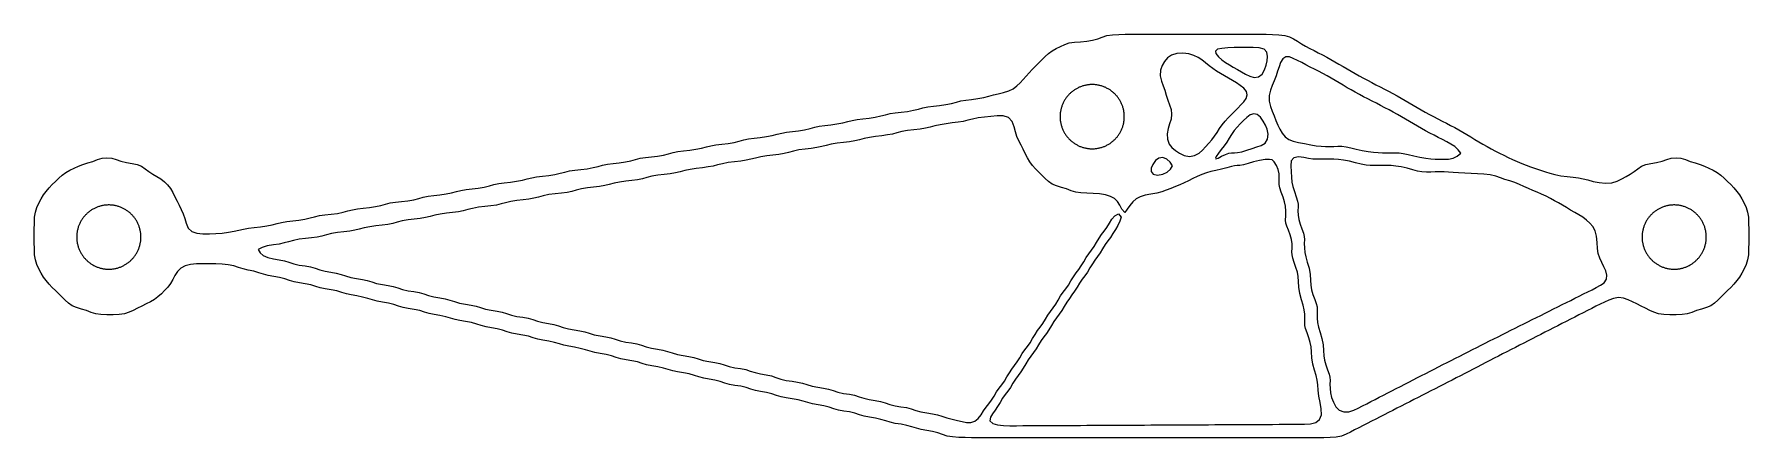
# Model space of a CAD drawing. Header units: millimetres. Extents: x 2.3 to 87.7, y 0 to 20.1.
import ezdxf

# ---------------------------------------------------------------- set-up
doc = ezdxf.new("R2010")
doc.units = ezdxf.units.MM

msp = doc.modelspace()

# ---------------------------------------------------------------- linework, layer by layer
for points in [[(87.711, 9.418), (87.696, 9.119), (87.655, 8.858), (87.58, 8.632), (87.482, 8.418), (87.375, 8.206), (87.259, 8.008), (87.124, 7.828), (86.973, 7.658), (86.815, 7.494), (86.655, 7.334), (86.496, 7.174), (86.335, 7.015), (86.172, 6.856), (86.002, 6.706), (85.82, 6.58), (85.61, 6.486), (85.365, 6.412), (85.113, 6.334), (84.881, 6.247), (84.653, 6.174), (84.391, 6.134), (84.093, 6.119), (83.78, 6.119), (83.481, 6.134), (83.22, 6.175), (82.994, 6.25), (82.78, 6.348), (82.565, 6.453), (82.354, 6.559), (82.141, 6.666), (81.927, 6.772), (81.712, 6.873), (81.482, 6.953), (81.227, 6.982), (80.974, 6.946), (80.746, 6.863), (80.531, 6.762), (80.315, 6.656), (80.103, 6.549), (79.891, 6.442), (79.678, 6.335), (79.467, 6.227), (79.256, 6.12), (79.042, 6.012), (78.831, 5.905), (78.62, 5.797), (78.407, 5.69), (78.197, 5.582), (77.986, 5.474), (77.773, 5.366), (77.562, 5.259), (77.351, 5.15), (77.139, 5.042), (76.929, 4.935), (76.718, 4.826), (76.506, 4.718), (76.296, 4.61), (76.085, 4.501), (75.873, 4.393), (75.664, 4.285), (75.453, 4.176), (75.241, 4.067), (75.032, 3.96), (74.821, 3.85), (74.61, 3.741), (74.402, 3.634), (74.19, 3.524), (73.979, 3.415), (73.772, 3.308), (73.561, 3.198), (73.35, 3.089), (73.143, 2.982), (72.932, 2.874), (72.72, 2.764), (72.511, 2.657), (72.299, 2.548), (72.087, 2.439), (71.879, 2.332), (71.666, 2.223), (71.454, 2.114), (71.245, 2.007), (71.033, 1.899), (70.821, 1.79), (70.612, 1.683), (70.399, 1.575), (70.187, 1.466), (69.977, 1.359), (69.765, 1.252), (69.553, 1.143), (69.343, 1.036), (69.13, 0.929), (68.918, 0.821), (68.708, 0.713), (68.496, 0.605), (68.285, 0.496), (68.077, 0.388), (67.869, 0.278), (67.658, 0.171), (67.429, 0.083), (67.161, 0.029), (66.859, 0.007), (66.543, 0.001), (66.223, 0), (65.904, 0), (65.585, 0), (65.266, 0), (64.947, 0), (64.628, 0), (64.309, 0), (63.989, 0), (63.67, 0), (63.351, 0), (63.032, 0), (62.713, 0), (62.394, 0), (62.074, 0), (61.755, 0), (61.436, 0), (61.117, 0), (60.798, 0), (60.479, 0), (60.16, 0), (59.84, 0), (59.521, 0), (59.202, 0), (58.883, 0), (58.564, 0), (58.245, 0), (57.926, 0), (57.606, 0), (57.287, 0), (56.968, 0), (56.649, 0), (56.33, 0), (56.011, 0), (55.691, 0), (55.372, 0), (55.053, 0), (54.734, 0), (54.415, 0), (54.096, 0), (53.777, 0), (53.457, 0), (53.138, 0), (52.819, 0), (52.5, 0), (52.181, 0), (51.862, 0), (51.543, 0), (51.223, 0), (50.904, 0), (50.585, 0), (50.266, 0), (49.947, 0), (49.628, 0), (49.309, 0), (48.989, 0.001), (48.67, 0.005), (48.353, 0.015), (48.046, 0.039), (47.77, 0.085), (47.533, 0.156), (47.306, 0.238), (47.049, 0.311), (46.762, 0.365), (46.485, 0.413), (46.245, 0.471), (46.021, 0.542), (45.768, 0.614), (45.479, 0.671), (45.19, 0.717), (44.94, 0.769), (44.717, 0.838), (44.476, 0.914), (44.196, 0.975), (43.904, 1.018), (43.641, 1.066), (43.411, 1.136), (43.177, 1.217), (42.91, 1.284), (42.623, 1.331), (42.356, 1.379), (42.123, 1.446), (41.893, 1.525), (41.629, 1.594), (41.34, 1.644), (41.065, 1.692), (40.827, 1.752), (40.601, 1.824), (40.345, 1.894), (40.053, 1.945), (39.759, 1.982), (39.5, 2.03), (39.273, 2.103), (39.037, 2.185), (38.765, 2.251), (38.479, 2.297), (38.219, 2.346), (37.99, 2.416), (37.755, 2.497), (37.486, 2.563), (37.199, 2.609), (36.934, 2.657), (36.702, 2.726), (36.47, 2.805), (36.205, 2.873), (35.917, 2.923), (35.644, 2.97), (35.408, 3.032), (35.181, 3.106), (34.922, 3.176), (34.629, 3.232), (34.343, 3.279), (34.099, 3.333), (33.879, 3.4), (33.635, 3.473), (33.349, 3.533), (33.058, 3.579), (32.8, 3.629), (32.573, 3.698), (32.336, 3.776), (32.063, 3.84), (31.773, 3.885), (31.507, 3.933), (31.274, 4.001), (31.043, 4.081), (30.779, 4.149), (30.49, 4.199), (30.217, 4.246), (29.98, 4.308), (29.753, 4.382), (29.495, 4.453), (29.204, 4.509), (28.918, 4.556), (28.673, 4.61), (28.453, 4.678), (28.209, 4.752), (27.924, 4.812), (27.633, 4.858), (27.377, 4.908), (27.151, 4.977), (26.913, 5.056), (26.638, 5.119), (26.349, 5.164), (26.084, 5.211), (25.852, 5.28), (25.62, 5.361), (25.354, 5.429), (25.066, 5.478), (24.795, 5.525), (24.56, 5.588), (24.331, 5.663), (24.072, 5.734), (23.78, 5.788), (23.497, 5.835), (23.254, 5.89), (23.033, 5.96), (22.786, 6.032), (22.499, 6.092), (22.209, 6.138), (21.956, 6.189), (21.731, 6.258), (21.492, 6.335), (21.215, 6.397), (20.924, 6.441), (20.659, 6.489), (20.428, 6.558), (20.195, 6.639), (19.93, 6.707), (19.642, 6.755), (19.373, 6.803), (19.138, 6.867), (18.909, 6.944), (18.648, 7.013), (18.358, 7.067), (18.078, 7.114), (17.837, 7.171), (17.614, 7.242), (17.363, 7.314), (17.075, 7.372), (16.786, 7.419), (16.535, 7.471), (16.313, 7.539), (16.072, 7.613), (15.791, 7.675), (15.5, 7.72), (15.236, 7.768), (15.005, 7.837), (14.772, 7.916), (14.505, 7.983), (14.216, 8.032), (13.947, 8.079), (13.712, 8.143), (13.483, 8.221), (13.225, 8.295), (12.949, 8.356), (12.695, 8.415), (12.469, 8.486), (12.231, 8.563), (11.955, 8.624), (11.648, 8.657), (11.33, 8.667), (11.011, 8.669), (10.691, 8.669), (10.374, 8.664), (10.07, 8.638), (9.801, 8.57), (9.586, 8.45), (9.424, 8.286), (9.296, 8.091), (9.184, 7.884), (9.067, 7.688), (8.933, 7.508), (8.781, 7.339), (8.619, 7.176), (8.449, 7.025), (8.269, 6.89), (8.071, 6.774), (7.859, 6.666), (7.646, 6.559), (7.435, 6.453), (7.22, 6.348), (7.006, 6.25), (6.78, 6.175), (6.519, 6.134), (6.22, 6.119), (5.907, 6.119), (5.609, 6.134), (5.347, 6.174), (5.119, 6.247), (4.887, 6.334), (4.635, 6.412), (4.39, 6.486), (4.18, 6.58), (3.998, 6.706), (3.828, 6.856), (3.665, 7.015), (3.504, 7.174), (3.345, 7.334), (3.185, 7.494), (3.027, 7.658), (2.876, 7.828), (2.741, 8.008), (2.625, 8.206), (2.518, 8.418), (2.42, 8.632), (2.345, 8.858), (2.304, 9.119), (2.289, 9.418), (2.287, 9.734), (2.286, 10.053), (2.287, 10.372), (2.289, 10.688), (2.304, 10.987), (2.345, 11.248), (2.42, 11.474), (2.518, 11.689), (2.625, 11.901), (2.741, 12.099), (2.876, 12.279), (3.027, 12.448), (3.185, 12.612), (3.345, 12.772), (3.509, 12.931), (3.679, 13.082), (3.859, 13.216), (4.057, 13.332), (4.269, 13.439), (4.483, 13.539), (4.707, 13.622), (4.954, 13.694), (5.206, 13.773), (5.438, 13.859), (5.663, 13.929), (5.904, 13.955), (6.145, 13.929), (6.371, 13.859), (6.606, 13.775), (6.875, 13.709), (7.159, 13.663), (7.416, 13.612), (7.629, 13.526), (7.813, 13.402), (7.996, 13.262), (8.192, 13.131), (8.395, 13.015), (8.589, 12.896), (8.767, 12.758), (8.928, 12.597), (9.067, 12.418), (9.184, 12.22), (9.291, 12.008), (9.398, 11.795), (9.504, 11.584), (9.609, 11.369), (9.708, 11.155), (9.786, 10.931), (9.853, 10.685), (9.952, 10.447), (10.13, 10.274), (10.389, 10.19), (10.693, 10.166), (11.011, 10.166), (11.33, 10.177), (11.648, 10.2), (11.959, 10.24), (12.243, 10.292), (12.484, 10.349), (12.707, 10.402), (12.957, 10.446), (13.249, 10.481), (13.562, 10.515), (13.869, 10.559), (14.146, 10.615), (14.383, 10.675), (14.609, 10.729), (14.867, 10.771), (15.163, 10.806), (15.475, 10.843), (15.772, 10.893), (16.03, 10.954), (16.257, 11.016), (16.494, 11.069), (16.77, 11.108), (17.076, 11.14), (17.387, 11.182), (17.673, 11.238), (17.916, 11.3), (18.137, 11.356), (18.384, 11.402), (18.675, 11.438), (18.987, 11.474), (19.288, 11.521), (19.555, 11.581), (19.786, 11.643), (20.019, 11.698), (20.286, 11.738), (20.588, 11.771), (20.9, 11.81), (21.192, 11.864), (21.443, 11.925), (21.666, 11.985), (21.907, 12.034), (22.19, 12.072), (22.499, 12.105), (22.805, 12.15), (23.08, 12.208), (23.317, 12.271), (23.544, 12.326), (23.802, 12.368), (24.099, 12.402), (24.411, 12.44), (24.707, 12.491), (24.964, 12.552), (25.191, 12.614), (25.428, 12.667), (25.705, 12.705), (26.012, 12.737), (26.322, 12.779), (26.607, 12.836), (26.849, 12.898), (27.071, 12.954), (27.319, 12.998), (27.611, 13.034), (27.923, 13.071), (28.223, 13.119), (28.487, 13.179), (28.717, 13.242), (28.951, 13.296), (29.22, 13.335), (29.523, 13.368), (29.836, 13.408), (30.128, 13.462), (30.377, 13.524), (30.599, 13.582), (30.841, 13.631), (31.125, 13.668), (31.435, 13.702), (31.739, 13.747), (32.011, 13.807), (32.246, 13.87), (32.475, 13.924), (32.736, 13.965), (33.035, 13.999), (33.347, 14.037), (33.642, 14.09), (33.896, 14.152), (34.121, 14.213), (34.36, 14.264), (34.639, 14.302), (34.947, 14.334), (35.256, 14.377), (35.539, 14.435), (35.779, 14.497), (36.002, 14.552), (36.254, 14.596), (36.547, 14.631), (36.858, 14.668), (37.156, 14.717), (37.417, 14.779), (37.645, 14.842), (37.88, 14.894), (38.154, 14.933), (38.459, 14.965), (38.772, 15.006), (39.062, 15.063), (39.309, 15.124), (39.53, 15.181), (39.773, 15.228), (40.06, 15.264), (40.37, 15.299), (40.672, 15.346), (40.941, 15.407), (41.173, 15.47), (41.404, 15.523), (41.67, 15.563), (41.971, 15.596), (42.283, 15.636), (42.575, 15.69), (42.825, 15.753), (43.047, 15.814), (43.288, 15.863), (43.572, 15.899), (43.882, 15.931), (44.19, 15.976), (44.468, 16.035), (44.706, 16.098), (44.931, 16.152), (45.187, 16.194), (45.482, 16.229), (45.794, 16.266), (46.089, 16.318), (46.344, 16.381), (46.569, 16.443), (46.808, 16.493), (47.086, 16.531), (47.394, 16.563), (47.706, 16.605), (47.992, 16.663), (48.235, 16.726), (48.456, 16.782), (48.703, 16.827), (48.994, 16.862), (49.304, 16.899), (49.598, 16.951), (49.851, 17.018), (50.075, 17.084), (50.313, 17.143), (50.579, 17.206), (50.84, 17.286), (51.062, 17.395), (51.245, 17.532), (51.406, 17.688), (51.556, 17.855), (51.703, 18.025), (51.856, 18.193), (52.015, 18.357), (52.174, 18.517), (52.334, 18.677), (52.494, 18.836), (52.658, 18.995), (52.828, 19.146), (53.008, 19.28), (53.206, 19.396), (53.418, 19.503), (53.632, 19.601), (53.858, 19.677), (54.119, 19.718), (54.418, 19.737), (54.73, 19.76), (55.022, 19.809), (55.273, 19.884), (55.496, 19.968), (55.737, 20.04), (56.02, 20.084), (56.33, 20.102), (56.649, 20.106), (56.968, 20.106), (57.287, 20.106), (57.606, 20.106), (57.926, 20.106), (58.245, 20.106), (58.564, 20.106), (58.883, 20.106), (59.202, 20.106), (59.521, 20.106), (59.84, 20.106), (60.16, 20.106), (60.479, 20.106), (60.798, 20.106), (61.117, 20.106), (61.436, 20.106), (61.755, 20.106), (62.074, 20.106), (62.394, 20.106), (62.713, 20.106), (63.032, 20.106), (63.351, 20.106), (63.67, 20.106), (63.989, 20.103), (64.303, 20.087), (64.593, 20.046), (64.834, 19.976), (65.036, 19.881), (65.227, 19.762), (65.426, 19.635), (65.633, 19.514), (65.844, 19.403), (66.053, 19.294), (66.265, 19.185), (66.478, 19.078), (66.688, 18.967), (66.895, 18.852), (67.098, 18.738), (67.298, 18.625), (67.499, 18.506), (67.7, 18.388), (67.898, 18.275), (68.1, 18.159), (68.304, 18.041), (68.511, 17.925), (68.72, 17.814), (68.928, 17.702), (69.139, 17.591), (69.352, 17.484), (69.562, 17.375), (69.772, 17.266), (69.983, 17.156), (70.191, 17.043), (70.396, 16.924), (70.595, 16.808), (70.789, 16.698), (70.988, 16.581), (71.192, 16.461), (71.395, 16.345), (71.6, 16.231), (71.806, 16.115), (72.015, 16.001), (72.226, 15.892), (72.436, 15.783), (72.648, 15.675), (72.861, 15.567), (73.071, 15.455), (73.276, 15.337), (73.476, 15.222), (73.671, 15.109), (73.869, 14.991), (74.069, 14.869), (74.27, 14.753), (74.473, 14.637), (74.678, 14.518), (74.885, 14.4), (75.093, 14.289), (75.301, 14.182), (75.515, 14.076), (75.733, 13.972), (75.948, 13.869), (76.17, 13.765), (76.402, 13.668), (76.625, 13.58), (76.847, 13.496), (77.092, 13.413), (77.347, 13.334), (77.583, 13.258), (77.807, 13.181), (78.061, 13.11), (78.355, 13.054), (78.667, 13.015), (78.967, 12.983), (79.23, 12.95), (79.46, 12.907), (79.694, 12.848), (79.964, 12.777), (80.268, 12.715), (80.583, 12.685), (80.888, 12.709), (81.16, 12.79), (81.392, 12.902), (81.603, 13.015), (81.808, 13.131), (82.004, 13.262), (82.187, 13.402), (82.371, 13.526), (82.584, 13.612), (82.841, 13.663), (83.125, 13.709), (83.394, 13.775), (83.629, 13.859), (83.855, 13.929), (84.096, 13.955), (84.337, 13.929), (84.562, 13.859), (84.794, 13.773), (85.046, 13.694), (85.293, 13.622), (85.517, 13.539), (85.731, 13.439), (85.943, 13.332), (86.141, 13.216), (86.321, 13.082), (86.491, 12.931), (86.655, 12.772), (86.815, 12.612), (86.973, 12.448), (87.124, 12.279), (87.259, 12.099), (87.375, 11.901), (87.482, 11.689), (87.58, 11.474), (87.655, 11.248), (87.696, 10.987), (87.711, 10.688), (87.713, 10.372), (87.714, 10.053), (87.713, 9.734)], [(61.598, 18.037), (61.393, 18.156), (61.192, 18.272), (61.004, 18.396), (60.827, 18.534), (60.649, 18.682), (60.464, 18.825), (60.273, 18.95), (60.063, 19.051), (59.811, 19.127), (59.52, 19.165), (59.222, 19.149), (58.96, 19.068), (58.759, 18.928), (58.611, 18.755), (58.494, 18.556), (58.41, 18.317), (58.394, 18.043), (58.45, 17.776), (58.539, 17.541), (58.622, 17.314), (58.694, 17.067), (58.773, 16.815), (58.859, 16.584), (58.929, 16.358), (58.955, 16.117), (58.929, 15.876), (58.859, 15.65), (58.778, 15.416), (58.73, 15.148), (58.747, 14.872), (58.833, 14.636), (58.973, 14.459), (59.15, 14.314), (59.35, 14.178), (59.58, 14.065), (59.843, 14.017), (60.105, 14.061), (60.325, 14.179), (60.5, 14.334), (60.654, 14.501), (60.808, 14.673), (60.96, 14.849), (61.098, 15.029), (61.224, 15.218), (61.346, 15.41), (61.475, 15.595), (61.618, 15.77), (61.772, 15.938), (61.931, 16.1), (62.09, 16.261), (62.249, 16.421), (62.406, 16.582), (62.556, 16.746), (62.675, 16.914), (62.724, 17.084), (62.681, 17.253), (62.555, 17.414), (62.381, 17.559), (62.19, 17.683), (61.997, 17.797), (61.8, 17.915)], [(61.759, 19.427), (61.466, 19.403), (61.245, 19.357), (61.142, 19.272), (61.169, 19.143), (61.29, 18.987), (61.462, 18.835), (61.648, 18.705), (61.837, 18.59), (62.032, 18.471), (62.233, 18.349), (62.439, 18.231), (62.646, 18.118), (62.853, 18.014), (63.069, 17.951), (63.285, 17.981), (63.466, 18.125), (63.588, 18.34), (63.661, 18.565), (63.712, 18.779), (63.742, 19), (63.706, 19.21), (63.566, 19.359), (63.326, 19.431), (63.029, 19.452), (62.713, 19.453), (62.394, 19.449), (62.074, 19.441)], [(72.033, 15.072), (71.823, 15.181), (71.615, 15.294), (71.408, 15.406), (71.206, 15.52), (71.003, 15.638), (70.803, 15.755), (70.607, 15.868), (70.409, 15.984), (70.206, 16.107), (70, 16.224), (69.792, 16.337), (69.584, 16.448), (69.373, 16.559), (69.16, 16.667), (68.95, 16.774), (68.738, 16.883), (68.526, 16.991), (68.317, 17.103), (68.111, 17.219), (67.909, 17.333), (67.712, 17.445), (67.513, 17.563), (67.312, 17.684), (67.112, 17.8), (66.91, 17.915), (66.705, 18.034), (66.497, 18.15), (66.285, 18.26), (66.076, 18.367), (65.864, 18.475), (65.65, 18.582), (65.439, 18.692), (65.228, 18.804), (65.019, 18.906), (64.825, 18.975), (64.652, 18.976), (64.502, 18.878), (64.39, 18.7), (64.311, 18.491), (64.241, 18.269), (64.16, 18.03), (64.069, 17.788), (63.973, 17.562), (63.883, 17.328), (63.825, 17.059), (63.825, 16.77), (63.882, 16.501), (63.968, 16.267), (64.06, 16.042), (64.153, 15.809), (64.247, 15.585), (64.345, 15.379), (64.464, 15.18), (64.618, 14.999), (64.803, 14.868), (65.022, 14.784), (65.287, 14.72), (65.586, 14.656), (65.891, 14.597), (66.168, 14.554), (66.404, 14.529), (66.618, 14.519), (66.831, 14.517), (67.042, 14.521), (67.245, 14.526), (67.446, 14.523), (67.653, 14.501), (67.884, 14.453), (68.155, 14.387), (68.457, 14.319), (68.756, 14.264), (69.023, 14.227), (69.252, 14.207), (69.466, 14.198), (69.681, 14.197), (69.891, 14.202), (70.095, 14.206), (70.294, 14.198), (70.499, 14.168), (70.738, 14.112), (71.02, 14.043), (71.326, 13.976), (71.618, 13.927), (71.869, 13.898), (72.09, 13.883), (72.312, 13.878), (72.539, 13.879), (72.761, 13.89), (72.98, 13.931), (73.189, 14.029), (73.369, 14.189), (73.24, 14.353), (73.074, 14.507), (72.875, 14.636), (72.667, 14.749), (72.459, 14.857), (72.247, 14.965)], [(56.596, 16.118), (56.592, 16.157), (56.588, 16.196), (56.583, 16.235), (56.576, 16.274), (56.569, 16.312), (56.561, 16.351), (56.552, 16.389), (56.542, 16.427), (56.531, 16.464), (56.519, 16.502), (56.506, 16.539), (56.493, 16.576), (56.478, 16.612), (56.463, 16.648), (56.446, 16.684), (56.429, 16.719), (56.411, 16.754), (56.392, 16.789), (56.372, 16.823), (56.352, 16.856), (56.33, 16.889), (56.308, 16.921), (56.285, 16.953), (56.261, 16.984), (56.237, 17.015), (56.212, 17.045), (56.186, 17.074), (56.159, 17.103), (56.131, 17.131), (56.103, 17.159), (56.074, 17.186), (56.045, 17.212), (56.015, 17.237), (55.984, 17.261), (55.953, 17.285), (55.921, 17.308), (55.889, 17.33), (55.856, 17.352), (55.823, 17.372), (55.789, 17.392), (55.754, 17.411), (55.719, 17.429), (55.684, 17.446), (55.648, 17.463), (55.612, 17.478), (55.576, 17.493), (55.539, 17.506), (55.502, 17.519), (55.464, 17.531), (55.427, 17.542), (55.389, 17.552), (55.351, 17.561), (55.312, 17.569), (55.274, 17.576), (55.235, 17.583), (55.196, 17.588), (55.157, 17.592), (55.118, 17.596), (55.079, 17.598), (55.039, 17.6), (55, 17.6), (54.961, 17.6), (54.921, 17.598), (54.882, 17.596), (54.843, 17.592), (54.804, 17.588), (54.765, 17.583), (54.726, 17.576), (54.688, 17.569), (54.649, 17.561), (54.611, 17.552), (54.573, 17.542), (54.536, 17.531), (54.498, 17.519), (54.461, 17.506), (54.424, 17.493), (54.388, 17.478), (54.352, 17.463), (54.316, 17.446), (54.281, 17.429), (54.246, 17.411), (54.211, 17.392), (54.177, 17.372), (54.144, 17.352), (54.111, 17.33), (54.079, 17.308), (54.047, 17.285), (54.016, 17.261), (53.985, 17.237), (53.955, 17.212), (53.926, 17.186), (53.897, 17.159), (53.869, 17.131), (53.841, 17.103), (53.814, 17.074), (53.788, 17.045), (53.763, 17.015), (53.739, 16.984), (53.715, 16.953), (53.692, 16.921), (53.67, 16.889), (53.648, 16.856), (53.628, 16.823), (53.608, 16.789), (53.589, 16.754), (53.571, 16.719), (53.554, 16.684), (53.537, 16.648), (53.522, 16.612), (53.507, 16.576), (53.494, 16.539), (53.481, 16.502), (53.469, 16.464), (53.458, 16.427), (53.448, 16.389), (53.439, 16.351), (53.431, 16.312), (53.424, 16.274), (53.417, 16.235), (53.412, 16.196), (53.408, 16.157), (53.404, 16.118), (53.402, 16.079), (53.4, 16.039), (53.4, 16), (53.4, 15.961), (53.402, 15.921), (53.404, 15.882), (53.408, 15.843), (53.412, 15.804), (53.417, 15.765), (53.424, 15.726), (53.431, 15.688), (53.439, 15.649), (53.448, 15.611), (53.458, 15.573), (53.469, 15.536), (53.481, 15.498), (53.494, 15.461), (53.507, 15.424), (53.522, 15.388), (53.537, 15.352), (53.554, 15.316), (53.571, 15.281), (53.589, 15.246), (53.608, 15.211), (53.628, 15.177), (53.648, 15.144), (53.67, 15.111), (53.692, 15.079), (53.715, 15.047), (53.739, 15.016), (53.763, 14.985), (53.788, 14.955), (53.814, 14.926), (53.841, 14.897), (53.869, 14.869), (53.897, 14.841), (53.926, 14.814), (53.955, 14.788), (53.985, 14.763), (54.016, 14.739), (54.047, 14.715), (54.079, 14.692), (54.111, 14.67), (54.144, 14.648), (54.177, 14.628), (54.211, 14.608), (54.246, 14.589), (54.281, 14.571), (54.316, 14.554), (54.352, 14.537), (54.388, 14.522), (54.424, 14.507), (54.461, 14.494), (54.498, 14.481), (54.536, 14.469), (54.573, 14.458), (54.611, 14.448), (54.649, 14.439), (54.688, 14.431), (54.726, 14.424), (54.765, 14.417), (54.804, 14.412), (54.843, 14.408), (54.882, 14.404), (54.921, 14.402), (54.961, 14.4), (55, 14.4), (55.039, 14.4), (55.079, 14.402), (55.118, 14.404), (55.157, 14.408), (55.196, 14.412), (55.235, 14.417), (55.274, 14.424), (55.312, 14.431), (55.351, 14.439), (55.389, 14.448), (55.427, 14.458), (55.464, 14.469), (55.502, 14.481), (55.539, 14.494), (55.576, 14.507), (55.612, 14.522), (55.648, 14.537), (55.684, 14.554), (55.719, 14.571), (55.754, 14.589), (55.789, 14.608), (55.823, 14.628), (55.856, 14.648), (55.889, 14.67), (55.921, 14.692), (55.953, 14.715), (55.984, 14.739), (56.015, 14.763), (56.045, 14.788), (56.074, 14.814), (56.103, 14.841), (56.131, 14.869), (56.159, 14.897), (56.186, 14.926), (56.212, 14.955), (56.237, 14.985), (56.261, 15.016), (56.285, 15.047), (56.308, 15.079), (56.33, 15.111), (56.352, 15.144), (56.372, 15.177), (56.392, 15.211), (56.411, 15.246), (56.429, 15.281), (56.446, 15.316), (56.463, 15.352), (56.478, 15.388), (56.493, 15.424), (56.506, 15.461), (56.519, 15.498), (56.531, 15.536), (56.542, 15.573), (56.552, 15.611), (56.561, 15.649), (56.569, 15.688), (56.576, 15.726), (56.583, 15.765), (56.588, 15.804), (56.592, 15.843), (56.596, 15.882), (56.598, 15.921), (56.6, 15.961), (56.6, 16), (56.6, 16.039), (56.598, 16.079)], [(65.906, 4.523), (65.867, 4.744), (65.796, 4.977), (65.707, 5.224), (65.633, 5.436), (65.597, 5.599), (65.594, 5.756), (65.6, 5.945), (65.596, 6.156), (65.569, 6.371), (65.514, 6.605), (65.432, 6.878), (65.353, 7.183), (65.304, 7.495), (65.284, 7.785), (65.266, 8.031), (65.226, 8.25), (65.153, 8.485), (65.064, 8.733), (64.991, 8.945), (64.958, 9.107), (64.956, 9.262), (64.962, 9.451), (64.957, 9.663), (64.929, 9.878), (64.87, 10.107), (64.786, 10.347), (64.702, 10.551), (64.651, 10.699), (64.638, 10.846), (64.642, 11.052), (64.642, 11.299), (64.626, 11.534), (64.584, 11.753), (64.509, 11.992), (64.42, 12.242), (64.35, 12.454), (64.319, 12.613), (64.317, 12.766), (64.321, 12.952), (64.311, 13.158), (64.268, 13.365), (64.185, 13.57), (64.076, 13.748), (63.971, 13.843), (63.832, 13.874), (63.621, 13.864), (63.343, 13.823), (63.042, 13.749), (62.764, 13.662), (62.536, 13.597), (62.359, 13.569), (62.216, 13.562), (62.089, 13.552), (61.935, 13.517), (61.715, 13.454), (61.438, 13.381), (61.157, 13.318), (60.915, 13.263), (60.696, 13.201), (60.469, 13.121), (60.235, 13.024), (60.013, 12.918), (59.797, 12.809), (59.582, 12.706), (59.367, 12.611), (59.145, 12.522), (58.913, 12.428), (58.689, 12.334), (58.467, 12.255), (58.215, 12.196), (57.925, 12.143), (57.635, 12.083), (57.384, 12.007), (57.184, 11.904), (57.022, 11.761), (56.883, 11.577), (56.751, 11.389), (56.622, 11.231), (56.477, 11.391), (56.37, 11.583), (56.263, 11.769), (56.118, 11.914), (55.919, 12.022), (55.665, 12.102), (55.369, 12.152), (55.053, 12.174), (54.737, 12.182), (54.438, 12.197), (54.177, 12.238), (53.948, 12.311), (53.717, 12.398), (53.465, 12.476), (53.22, 12.55), (53.01, 12.643), (52.828, 12.77), (52.658, 12.92), (52.494, 13.079), (52.334, 13.239), (52.176, 13.403), (52.025, 13.572), (51.89, 13.752), (51.774, 13.95), (51.666, 14.163), (51.559, 14.375), (51.453, 14.586), (51.348, 14.801), (51.25, 15.015), (51.171, 15.241), (51.105, 15.496), (51.006, 15.756), (50.836, 15.966), (50.568, 16.034), (50.264, 16.037), (49.947, 16.012), (49.629, 15.981), (49.321, 15.938), (49.043, 15.88), (48.805, 15.818), (48.579, 15.762), (48.324, 15.719), (48.028, 15.685), (47.716, 15.648), (47.418, 15.598), (47.159, 15.537), (46.931, 15.475), (46.695, 15.422), (46.421, 15.383), (46.115, 15.351), (45.804, 15.309), (45.515, 15.253), (45.272, 15.191), (45.052, 15.135), (44.806, 15.089), (44.516, 15.053), (44.205, 15.017), (43.902, 14.97), (43.635, 14.91), (43.402, 14.848), (43.171, 14.794), (42.905, 14.753), (42.604, 14.72), (42.291, 14.681), (41.998, 14.628), (41.747, 14.566), (41.523, 14.506), (41.283, 14.456), (41.001, 14.419), (40.692, 14.386), (40.386, 14.342), (40.109, 14.283), (39.871, 14.22), (39.645, 14.166), (39.388, 14.123), (39.092, 14.089), (38.78, 14.051), (38.483, 14.001), (38.226, 13.939), (37.999, 13.877), (37.762, 13.825), (37.486, 13.787), (37.18, 13.755), (36.868, 13.712), (36.58, 13.655), (36.337, 13.594), (36.116, 13.538), (35.87, 13.493), (35.58, 13.457), (35.269, 13.421), (34.968, 13.373), (34.703, 13.312), (34.472, 13.249), (34.239, 13.196), (33.971, 13.157), (33.668, 13.124), (33.355, 13.084), (33.063, 13.03), (32.813, 12.968), (32.59, 12.909), (32.349, 12.859), (32.066, 12.823), (31.756, 12.79), (31.451, 12.744), (31.177, 12.684), (30.94, 12.622), (30.713, 12.568), (30.454, 12.526), (30.156, 12.492), (29.844, 12.455), (29.55, 12.403), (29.295, 12.34), (29.07, 12.278), (28.832, 12.227), (28.552, 12.19), (28.244, 12.158), (27.933, 12.115), (27.648, 12.057), (27.406, 11.995), (27.184, 11.94), (26.936, 11.896), (26.644, 11.86), (26.333, 11.824), (26.035, 11.775), (25.774, 11.712), (25.545, 11.65), (25.31, 11.598), (25.037, 11.559), (24.732, 11.527), (24.42, 11.486), (24.129, 11.431), (23.883, 11.368), (23.662, 11.31), (23.419, 11.262), (23.132, 11.226), (22.821, 11.193), (22.517, 11.146), (22.246, 11.085), (22.012, 11.022), (21.783, 10.97), (21.52, 10.929), (21.22, 10.895), (20.909, 10.857), (20.617, 10.803), (20.367, 10.739), (20.145, 10.678), (19.904, 10.628), (19.619, 10.593), (19.309, 10.561), (19, 10.517), (18.719, 10.459), (18.479, 10.396), (18.255, 10.34), (18.003, 10.297), (17.709, 10.263), (17.397, 10.226), (17.102, 10.175), (16.846, 10.111), (16.62, 10.049), (16.382, 9.999), (16.104, 9.961), (15.797, 9.929), (15.486, 9.888), (15.2, 9.831), (14.958, 9.766), (14.737, 9.705), (14.489, 9.652), (14.198, 9.606), (13.896, 9.558), (13.637, 9.484), (13.438, 9.378), (13.536, 9.212), (13.693, 9.079), (13.923, 8.984), (14.205, 8.917), (14.494, 8.868), (14.75, 8.816), (14.976, 8.746), (15.214, 8.668), (15.489, 8.605), (15.78, 8.561), (16.047, 8.514), (16.28, 8.447), (16.511, 8.367), (16.775, 8.299), (17.063, 8.248), (17.336, 8.2), (17.572, 8.138), (17.799, 8.063), (18.058, 7.992), (18.35, 7.937), (18.635, 7.89), (18.88, 7.836), (19.099, 7.767), (19.344, 7.694), (19.629, 7.633), (19.918, 7.586), (20.173, 7.535), (20.397, 7.465), (20.636, 7.388), (20.913, 7.325), (21.204, 7.282), (21.469, 7.235), (21.701, 7.166), (21.933, 7.086), (22.199, 7.018), (22.487, 6.969), (22.757, 6.922), (22.992, 6.858), (23.221, 6.782), (23.481, 6.712), (23.773, 6.658), (24.056, 6.611), (24.298, 6.556), (24.519, 6.486), (24.767, 6.413), (25.054, 6.353), (25.343, 6.307), (25.595, 6.255), (25.819, 6.185), (26.059, 6.108), (26.337, 6.046), (26.628, 6.003), (26.892, 5.956), (27.122, 5.886), (27.355, 5.806), (27.623, 5.738), (27.911, 5.691), (28.179, 5.644), (28.414, 5.579), (28.643, 5.501), (28.905, 5.432), (29.195, 5.379), (29.475, 5.332), (29.715, 5.275), (29.938, 5.204), (30.19, 5.132), (30.479, 5.073), (30.767, 5.027), (31.017, 4.975), (31.239, 4.905), (31.481, 4.829), (31.761, 4.768), (32.052, 4.723), (32.313, 4.675), (32.542, 4.607), (32.777, 4.528), (33.047, 4.462), (33.336, 4.415), (33.606, 4.368), (33.841, 4.303), (34.07, 4.225), (34.331, 4.155), (34.622, 4.103), (34.903, 4.056), (35.145, 4), (35.367, 3.928), (35.617, 3.855), (35.904, 3.797), (36.193, 3.752), (36.445, 3.7), (36.668, 3.629), (36.909, 3.55), (37.187, 3.487), (37.476, 3.443), (37.735, 3.395), (37.963, 3.325), (38.199, 3.245), (38.469, 3.18), (38.755, 3.133), (39.014, 3.082), (39.243, 3.007), (39.478, 2.922), (39.749, 2.856), (40.044, 2.815), (40.323, 2.775), (40.562, 2.719), (40.786, 2.646), (41.04, 2.574), (41.329, 2.517), (41.617, 2.472), (41.867, 2.42), (42.089, 2.349), (42.331, 2.271), (42.611, 2.209), (42.9, 2.164), (43.157, 2.115), (43.383, 2.045), (43.62, 1.966), (43.894, 1.903), (44.184, 1.858), (44.45, 1.811), (44.683, 1.743), (44.914, 1.663), (45.179, 1.595), (45.468, 1.545), (45.742, 1.499), (45.98, 1.438), (46.206, 1.364), (46.463, 1.292), (46.754, 1.236), (47.041, 1.191), (47.288, 1.138), (47.508, 1.069), (47.75, 0.994), (48.023, 0.926), (48.29, 0.865), (48.524, 0.805), (48.74, 0.757), (48.956, 0.756), (49.157, 0.826), (49.326, 0.964), (49.467, 1.148), (49.591, 1.34), (49.718, 1.518), (49.852, 1.688), (49.986, 1.871), (50.113, 2.075), (50.237, 2.279), (50.365, 2.464), (50.498, 2.637), (50.629, 2.822), (50.754, 3.028), (50.876, 3.235), (51.004, 3.421), (51.137, 3.594), (51.267, 3.78), (51.392, 3.986), (51.514, 4.193), (51.642, 4.379), (51.775, 4.552), (51.906, 4.737), (52.03, 4.943), (52.152, 5.15), (52.28, 5.336), (52.413, 5.509), (52.544, 5.694), (52.668, 5.901), (52.79, 6.108), (52.918, 6.294), (53.051, 6.467), (53.182, 6.652), (53.306, 6.859), (53.428, 7.066), (53.556, 7.252), (53.689, 7.424), (53.82, 7.609), (53.944, 7.816), (54.066, 8.024), (54.194, 8.21), (54.327, 8.382), (54.458, 8.567), (54.582, 8.774), (54.704, 8.982), (54.832, 9.168), (54.965, 9.339), (55.096, 9.524), (55.22, 9.732), (55.341, 9.94), (55.469, 10.126), (55.603, 10.297), (55.734, 10.482), (55.858, 10.69), (55.983, 10.893), (56.132, 11.052), (56.305, 11.166), (56.442, 10.99), (56.376, 10.788), (56.277, 10.584), (56.158, 10.376), (56.035, 10.172), (55.909, 9.985), (55.777, 9.809), (55.646, 9.623), (55.52, 9.419), (55.397, 9.215), (55.27, 9.028), (55.138, 8.852), (55.008, 8.666), (54.882, 8.462), (54.759, 8.258), (54.632, 8.07), (54.5, 7.894), (54.369, 7.709), (54.244, 7.505), (54.12, 7.3), (53.994, 7.113), (53.862, 6.937), (53.731, 6.752), (53.605, 6.547), (53.482, 6.342), (53.355, 6.155), (53.223, 5.98), (53.093, 5.794), (52.967, 5.59), (52.844, 5.385), (52.717, 5.198), (52.585, 5.022), (52.455, 4.837), (52.329, 4.632), (52.206, 4.427), (52.079, 4.24), (51.947, 4.065), (51.816, 3.879), (51.691, 3.675), (51.568, 3.469), (51.441, 3.282), (51.309, 3.108), (51.178, 2.922), (51.053, 2.717), (50.931, 2.511), (50.803, 2.325), (50.671, 2.15), (50.539, 1.966), (50.412, 1.763), (50.289, 1.559), (50.162, 1.37), (50.036, 1.196), (49.941, 1.022), (49.907, 0.845), (50.052, 0.716), (50.288, 0.636), (50.587, 0.605), (50.904, 0.599), (51.223, 0.599), (51.543, 0.601), (51.862, 0.602), (52.181, 0.604), (52.5, 0.606), (52.819, 0.608), (53.138, 0.609), (53.457, 0.611), (53.777, 0.613), (54.096, 0.614), (54.415, 0.616), (54.734, 0.618), (55.053, 0.62), (55.372, 0.621), (55.691, 0.623), (56.011, 0.625), (56.33, 0.626), (56.649, 0.628), (56.968, 0.63), (57.287, 0.631), (57.606, 0.633), (57.926, 0.635), (58.245, 0.636), (58.564, 0.638), (58.883, 0.639), (59.202, 0.641), (59.521, 0.643), (59.84, 0.644), (60.16, 0.646), (60.479, 0.648), (60.798, 0.649), (61.117, 0.651), (61.436, 0.652), (61.755, 0.654), (62.074, 0.656), (62.394, 0.658), (62.713, 0.659), (63.032, 0.661), (63.351, 0.663), (63.67, 0.664), (63.989, 0.666), (64.309, 0.668), (64.628, 0.67), (64.947, 0.672), (65.266, 0.674), (65.583, 0.679), (65.884, 0.698), (66.143, 0.763), (66.328, 0.909), (66.419, 1.145), (66.416, 1.439), (66.354, 1.755), (66.29, 2.072), (66.254, 2.371), (66.236, 2.634), (66.21, 2.864), (66.156, 3.098), (66.076, 3.368), (65.995, 3.672), (65.944, 3.985), (65.923, 4.276)], [(62.699, 15.967), (62.537, 15.813), (62.379, 15.65), (62.224, 15.483), (62.077, 15.305), (61.943, 15.115), (61.821, 14.923), (61.702, 14.736), (61.571, 14.552), (61.428, 14.364), (61.291, 14.18), (61.185, 14.023), (61.137, 13.924), (61.166, 13.897), (61.277, 13.939), (61.45, 14.029), (61.64, 14.123), (61.807, 14.182), (61.95, 14.201), (62.083, 14.204), (62.239, 14.216), (62.451, 14.255), (62.711, 14.329), (62.974, 14.42), (63.207, 14.497), (63.42, 14.569), (63.613, 14.688), (63.743, 14.887), (63.766, 15.135), (63.715, 15.371), (63.631, 15.581), (63.523, 15.784), (63.387, 15.971), (63.226, 16.102), (63.049, 16.144), (62.869, 16.09)], [(57.94, 13.432), (57.931, 13.263), (58.041, 13.14), (58.26, 13.093), (58.516, 13.129), (58.74, 13.231), (58.896, 13.379), (58.996, 13.558), (58.885, 13.737), (58.726, 13.884), (58.525, 13.962), (58.32, 13.937), (58.149, 13.809), (58.023, 13.624)], [(80.157, 9.736), (80.13, 10.039), (80.064, 10.311), (79.948, 10.529), (79.795, 10.699), (79.623, 10.847), (79.44, 10.985), (79.246, 11.111), (79.044, 11.229), (78.84, 11.348), (78.637, 11.47), (78.438, 11.586), (78.24, 11.698), (78.036, 11.814), (77.829, 11.928), (77.617, 12.035), (77.395, 12.137), (77.173, 12.235), (76.958, 12.329), (76.736, 12.425), (76.507, 12.522), (76.285, 12.62), (76.055, 12.716), (75.808, 12.801), (75.568, 12.876), (75.344, 12.955), (75.106, 13.034), (74.828, 13.096), (74.52, 13.134), (74.202, 13.157), (73.883, 13.175), (73.565, 13.192), (73.26, 13.208), (72.985, 13.225), (72.75, 13.24), (72.531, 13.248), (72.308, 13.25), (72.089, 13.245), (71.874, 13.238), (71.651, 13.235), (71.429, 13.249), (71.212, 13.291), (70.97, 13.359), (70.687, 13.434), (70.392, 13.495), (70.125, 13.536), (69.896, 13.559), (69.681, 13.568), (69.466, 13.569), (69.256, 13.564), (69.052, 13.56), (68.851, 13.566), (68.644, 13.591), (68.408, 13.64), (68.127, 13.707), (67.822, 13.775), (67.526, 13.829), (67.268, 13.863), (67.045, 13.88), (66.831, 13.887), (66.618, 13.886), (66.409, 13.88), (66.198, 13.876), (65.988, 13.885), (65.776, 13.919), (65.54, 13.968), (65.28, 13.996), (65.054, 13.948), (64.92, 13.795), (64.894, 13.544), (64.909, 13.255), (64.928, 12.978), (64.951, 12.74), (64.996, 12.515), (65.074, 12.266), (65.164, 12.008), (65.229, 11.797), (65.256, 11.648), (65.256, 11.504), (65.251, 11.313), (65.259, 11.096), (65.291, 10.877), (65.356, 10.646), (65.443, 10.404), (65.523, 10.194), (65.568, 10.032), (65.576, 9.877), (65.57, 9.683), (65.571, 9.46), (65.591, 9.238), (65.639, 9.012), (65.718, 8.752), (65.804, 8.454), (65.861, 8.142), (65.883, 7.848), (65.898, 7.595), (65.933, 7.371), (65.999, 7.139), (66.087, 6.895), (66.165, 6.684), (66.207, 6.523), (66.215, 6.369), (66.209, 6.176), (66.21, 5.956), (66.232, 5.736), (66.282, 5.508), (66.362, 5.244), (66.447, 4.944), (66.502, 4.632), (66.523, 4.339), (66.538, 4.088), (66.574, 3.865), (66.642, 3.632), (66.731, 3.387), (66.807, 3.175), (66.847, 3.014), (66.854, 2.859), (66.848, 2.669), (66.851, 2.453), (66.875, 2.236), (66.929, 2.009), (67.016, 1.766), (67.137, 1.539), (67.303, 1.37), (67.531, 1.287), (67.793, 1.297), (68.04, 1.371), (68.258, 1.474), (68.469, 1.585), (68.678, 1.695), (68.883, 1.801), (69.095, 1.91), (69.307, 2.02), (69.514, 2.126), (69.726, 2.235), (69.938, 2.345), (70.147, 2.451), (70.359, 2.56), (70.571, 2.669), (70.78, 2.776), (70.992, 2.884), (71.204, 2.993), (71.413, 3.101), (71.626, 3.208), (71.838, 3.317), (72.047, 3.424), (72.26, 3.532), (72.472, 3.641), (72.682, 3.748), (72.894, 3.855), (73.106, 3.964), (73.316, 4.071), (73.529, 4.178), (73.741, 4.287), (73.951, 4.394), (74.164, 4.501), (74.375, 4.61), (74.586, 4.716), (74.801, 4.823), (75.013, 4.93), (75.225, 5.036), (75.439, 5.142), (75.651, 5.249), (75.863, 5.355), (76.077, 5.461), (76.29, 5.568), (76.501, 5.674), (76.715, 5.78), (76.928, 5.887), (77.139, 5.993), (77.354, 6.099), (77.566, 6.206), (77.778, 6.312), (77.992, 6.418), (78.204, 6.525), (78.416, 6.632), (78.63, 6.738), (78.843, 6.845), (79.054, 6.951), (79.268, 7.057), (79.481, 7.164), (79.692, 7.27), (79.906, 7.376), (80.118, 7.484), (80.322, 7.595), (80.505, 7.724), (80.624, 7.894), (80.646, 8.098), (80.588, 8.311), (80.494, 8.523), (80.391, 8.737), (80.292, 8.951), (80.217, 9.177), (80.176, 9.438)], [(7.592, 10.157), (7.588, 10.196), (7.583, 10.235), (7.576, 10.274), (7.569, 10.312), (7.561, 10.351), (7.552, 10.389), (7.542, 10.427), (7.531, 10.464), (7.519, 10.502), (7.506, 10.539), (7.493, 10.576), (7.478, 10.612), (7.463, 10.648), (7.446, 10.684), (7.429, 10.719), (7.411, 10.754), (7.392, 10.789), (7.372, 10.823), (7.352, 10.856), (7.33, 10.889), (7.308, 10.921), (7.285, 10.953), (7.261, 10.984), (7.237, 11.015), (7.212, 11.045), (7.186, 11.074), (7.159, 11.103), (7.131, 11.131), (7.103, 11.159), (7.074, 11.186), (7.045, 11.212), (7.015, 11.237), (6.984, 11.261), (6.953, 11.285), (6.921, 11.308), (6.889, 11.33), (6.856, 11.352), (6.823, 11.372), (6.789, 11.392), (6.754, 11.411), (6.719, 11.429), (6.684, 11.446), (6.648, 11.463), (6.612, 11.478), (6.576, 11.493), (6.539, 11.506), (6.502, 11.519), (6.464, 11.531), (6.427, 11.542), (6.389, 11.552), (6.351, 11.561), (6.312, 11.569), (6.274, 11.576), (6.235, 11.583), (6.196, 11.588), (6.157, 11.592), (6.118, 11.596), (6.079, 11.598), (6.039, 11.6), (6, 11.6), (5.961, 11.6), (5.921, 11.598), (5.882, 11.596), (5.843, 11.592), (5.804, 11.588), (5.765, 11.583), (5.726, 11.576), (5.688, 11.569), (5.649, 11.561), (5.611, 11.552), (5.573, 11.542), (5.536, 11.531), (5.498, 11.519), (5.461, 11.506), (5.424, 11.493), (5.388, 11.478), (5.352, 11.463), (5.316, 11.446), (5.281, 11.429), (5.246, 11.411), (5.211, 11.392), (5.177, 11.372), (5.144, 11.352), (5.111, 11.33), (5.079, 11.308), (5.047, 11.285), (5.016, 11.261), (4.985, 11.237), (4.955, 11.212), (4.926, 11.186), (4.897, 11.159), (4.869, 11.131), (4.841, 11.103), (4.814, 11.074), (4.788, 11.045), (4.763, 11.015), (4.739, 10.984), (4.715, 10.953), (4.692, 10.921), (4.67, 10.889), (4.648, 10.856), (4.628, 10.823), (4.608, 10.789), (4.589, 10.754), (4.571, 10.719), (4.554, 10.684), (4.537, 10.648), (4.522, 10.612), (4.507, 10.576), (4.494, 10.539), (4.481, 10.502), (4.469, 10.464), (4.458, 10.427), (4.448, 10.389), (4.439, 10.351), (4.431, 10.312), (4.424, 10.274), (4.417, 10.235), (4.412, 10.196), (4.408, 10.157), (4.404, 10.118), (4.402, 10.079), (4.4, 10.039), (4.4, 10), (4.4, 9.961), (4.402, 9.921), (4.404, 9.882), (4.408, 9.843), (4.412, 9.804), (4.417, 9.765), (4.424, 9.726), (4.431, 9.688), (4.439, 9.649), (4.448, 9.611), (4.458, 9.573), (4.469, 9.536), (4.481, 9.498), (4.494, 9.461), (4.507, 9.424), (4.522, 9.388), (4.537, 9.352), (4.554, 9.316), (4.571, 9.281), (4.589, 9.246), (4.608, 9.211), (4.628, 9.177), (4.648, 9.144), (4.67, 9.111), (4.692, 9.079), (4.715, 9.047), (4.739, 9.016), (4.763, 8.985), (4.788, 8.955), (4.814, 8.926), (4.841, 8.897), (4.869, 8.869), (4.897, 8.841), (4.926, 8.814), (4.955, 8.788), (4.985, 8.763), (5.016, 8.739), (5.047, 8.715), (5.079, 8.692), (5.111, 8.67), (5.144, 8.648), (5.177, 8.628), (5.211, 8.608), (5.246, 8.589), (5.281, 8.571), (5.316, 8.554), (5.352, 8.537), (5.388, 8.522), (5.424, 8.507), (5.461, 8.494), (5.498, 8.481), (5.536, 8.469), (5.573, 8.458), (5.611, 8.448), (5.649, 8.439), (5.688, 8.431), (5.726, 8.424), (5.765, 8.417), (5.804, 8.412), (5.843, 8.408), (5.882, 8.404), (5.921, 8.402), (5.961, 8.4), (6, 8.4), (6.039, 8.4), (6.079, 8.402), (6.118, 8.404), (6.157, 8.408), (6.196, 8.412), (6.235, 8.417), (6.274, 8.424), (6.312, 8.431), (6.351, 8.439), (6.389, 8.448), (6.427, 8.458), (6.464, 8.469), (6.502, 8.481), (6.539, 8.494), (6.576, 8.507), (6.612, 8.522), (6.648, 8.537), (6.684, 8.554), (6.719, 8.571), (6.754, 8.589), (6.789, 8.608), (6.823, 8.628), (6.856, 8.648), (6.889, 8.67), (6.921, 8.692), (6.953, 8.715), (6.984, 8.739), (7.015, 8.763), (7.045, 8.788), (7.074, 8.814), (7.103, 8.841), (7.131, 8.869), (7.159, 8.897), (7.186, 8.926), (7.212, 8.955), (7.237, 8.985), (7.261, 9.016), (7.285, 9.047), (7.308, 9.079), (7.33, 9.111), (7.352, 9.144), (7.372, 9.177), (7.392, 9.211), (7.411, 9.246), (7.429, 9.281), (7.446, 9.316), (7.463, 9.352), (7.478, 9.388), (7.493, 9.424), (7.506, 9.461), (7.519, 9.498), (7.531, 9.536), (7.542, 9.573), (7.552, 9.611), (7.561, 9.649), (7.569, 9.688), (7.576, 9.726), (7.583, 9.765), (7.588, 9.804), (7.592, 9.843), (7.596, 9.882), (7.598, 9.921), (7.6, 9.961), (7.6, 10), (7.6, 10.039), (7.598, 10.079), (7.596, 10.118)], [(85.598, 10.079), (85.596, 10.118), (85.592, 10.157), (85.588, 10.196), (85.583, 10.235), (85.576, 10.274), (85.569, 10.312), (85.561, 10.351), (85.552, 10.389), (85.542, 10.427), (85.531, 10.464), (85.519, 10.502), (85.506, 10.539), (85.493, 10.576), (85.478, 10.612), (85.463, 10.648), (85.446, 10.684), (85.429, 10.719), (85.411, 10.754), (85.392, 10.789), (85.372, 10.823), (85.352, 10.856), (85.33, 10.889), (85.308, 10.921), (85.285, 10.953), (85.261, 10.984), (85.237, 11.015), (85.212, 11.045), (85.186, 11.074), (85.159, 11.103), (85.131, 11.131), (85.103, 11.159), (85.074, 11.186), (85.045, 11.212), (85.015, 11.237), (84.984, 11.261), (84.953, 11.285), (84.921, 11.308), (84.889, 11.33), (84.856, 11.352), (84.823, 11.372), (84.789, 11.392), (84.754, 11.411), (84.719, 11.429), (84.684, 11.446), (84.648, 11.463), (84.612, 11.478), (84.576, 11.493), (84.539, 11.506), (84.502, 11.519), (84.464, 11.531), (84.427, 11.542), (84.389, 11.552), (84.351, 11.561), (84.312, 11.569), (84.274, 11.576), (84.235, 11.583), (84.196, 11.588), (84.157, 11.592), (84.118, 11.596), (84.079, 11.598), (84.039, 11.6), (84, 11.6), (83.961, 11.6), (83.921, 11.598), (83.882, 11.596), (83.843, 11.592), (83.804, 11.588), (83.765, 11.583), (83.726, 11.576), (83.688, 11.569), (83.649, 11.561), (83.611, 11.552), (83.573, 11.542), (83.536, 11.531), (83.498, 11.519), (83.461, 11.506), (83.424, 11.493), (83.388, 11.478), (83.352, 11.463), (83.316, 11.446), (83.281, 11.429), (83.246, 11.411), (83.211, 11.392), (83.177, 11.372), (83.144, 11.352), (83.111, 11.33), (83.079, 11.308), (83.047, 11.285), (83.016, 11.261), (82.985, 11.237), (82.955, 11.212), (82.926, 11.186), (82.897, 11.159), (82.869, 11.131), (82.841, 11.103), (82.814, 11.074), (82.788, 11.045), (82.763, 11.015), (82.739, 10.984), (82.715, 10.953), (82.692, 10.921), (82.67, 10.889), (82.648, 10.856), (82.628, 10.823), (82.608, 10.789), (82.589, 10.754), (82.571, 10.719), (82.554, 10.684), (82.537, 10.648), (82.522, 10.612), (82.507, 10.576), (82.494, 10.539), (82.481, 10.502), (82.469, 10.464), (82.458, 10.427), (82.448, 10.389), (82.439, 10.351), (82.431, 10.312), (82.424, 10.274), (82.417, 10.235), (82.412, 10.196), (82.408, 10.157), (82.404, 10.118), (82.402, 10.079), (82.4, 10.039), (82.4, 10), (82.4, 9.961), (82.402, 9.921), (82.404, 9.882), (82.408, 9.843), (82.412, 9.804), (82.417, 9.765), (82.424, 9.726), (82.431, 9.688), (82.439, 9.649), (82.448, 9.611), (82.458, 9.573), (82.469, 9.536), (82.481, 9.498), (82.494, 9.461), (82.507, 9.424), (82.522, 9.388), (82.537, 9.352), (82.554, 9.316), (82.571, 9.281), (82.589, 9.246), (82.608, 9.211), (82.628, 9.177), (82.648, 9.144), (82.67, 9.111), (82.692, 9.079), (82.715, 9.047), (82.739, 9.016), (82.763, 8.985), (82.788, 8.955), (82.814, 8.926), (82.841, 8.897), (82.869, 8.869), (82.897, 8.841), (82.926, 8.814), (82.955, 8.788), (82.985, 8.763), (83.016, 8.739), (83.047, 8.715), (83.079, 8.692), (83.111, 8.67), (83.144, 8.648), (83.177, 8.628), (83.211, 8.608), (83.246, 8.589), (83.281, 8.571), (83.316, 8.554), (83.352, 8.537), (83.388, 8.522), (83.424, 8.507), (83.461, 8.494), (83.498, 8.481), (83.536, 8.469), (83.573, 8.458), (83.611, 8.448), (83.649, 8.439), (83.688, 8.431), (83.726, 8.424), (83.765, 8.417), (83.804, 8.412), (83.843, 8.408), (83.882, 8.404), (83.921, 8.402), (83.961, 8.4), (84, 8.4), (84.039, 8.4), (84.079, 8.402), (84.118, 8.404), (84.157, 8.408), (84.196, 8.412), (84.235, 8.417), (84.274, 8.424), (84.312, 8.431), (84.351, 8.439), (84.389, 8.448), (84.427, 8.458), (84.464, 8.469), (84.502, 8.481), (84.539, 8.494), (84.576, 8.507), (84.612, 8.522), (84.648, 8.537), (84.684, 8.554), (84.719, 8.571), (84.754, 8.589), (84.789, 8.608), (84.823, 8.628), (84.856, 8.648), (84.889, 8.67), (84.921, 8.692), (84.953, 8.715), (84.984, 8.739), (85.015, 8.763), (85.045, 8.788), (85.074, 8.814), (85.103, 8.841), (85.131, 8.869), (85.159, 8.897), (85.186, 8.926), (85.212, 8.955), (85.237, 8.985), (85.261, 9.016), (85.285, 9.047), (85.308, 9.079), (85.33, 9.111), (85.352, 9.144), (85.372, 9.177), (85.392, 9.211), (85.411, 9.246), (85.429, 9.281), (85.446, 9.316), (85.463, 9.352), (85.478, 9.388), (85.493, 9.424), (85.506, 9.461), (85.519, 9.498), (85.531, 9.536), (85.542, 9.573), (85.552, 9.611), (85.561, 9.649), (85.569, 9.688), (85.576, 9.726), (85.583, 9.765), (85.588, 9.804), (85.592, 9.843), (85.596, 9.882), (85.598, 9.921), (85.6, 9.961), (85.6, 10), (85.6, 10.039)]]:
    msp.add_lwpolyline(points, close=True)

doc.saveas('drawing.dxf')
